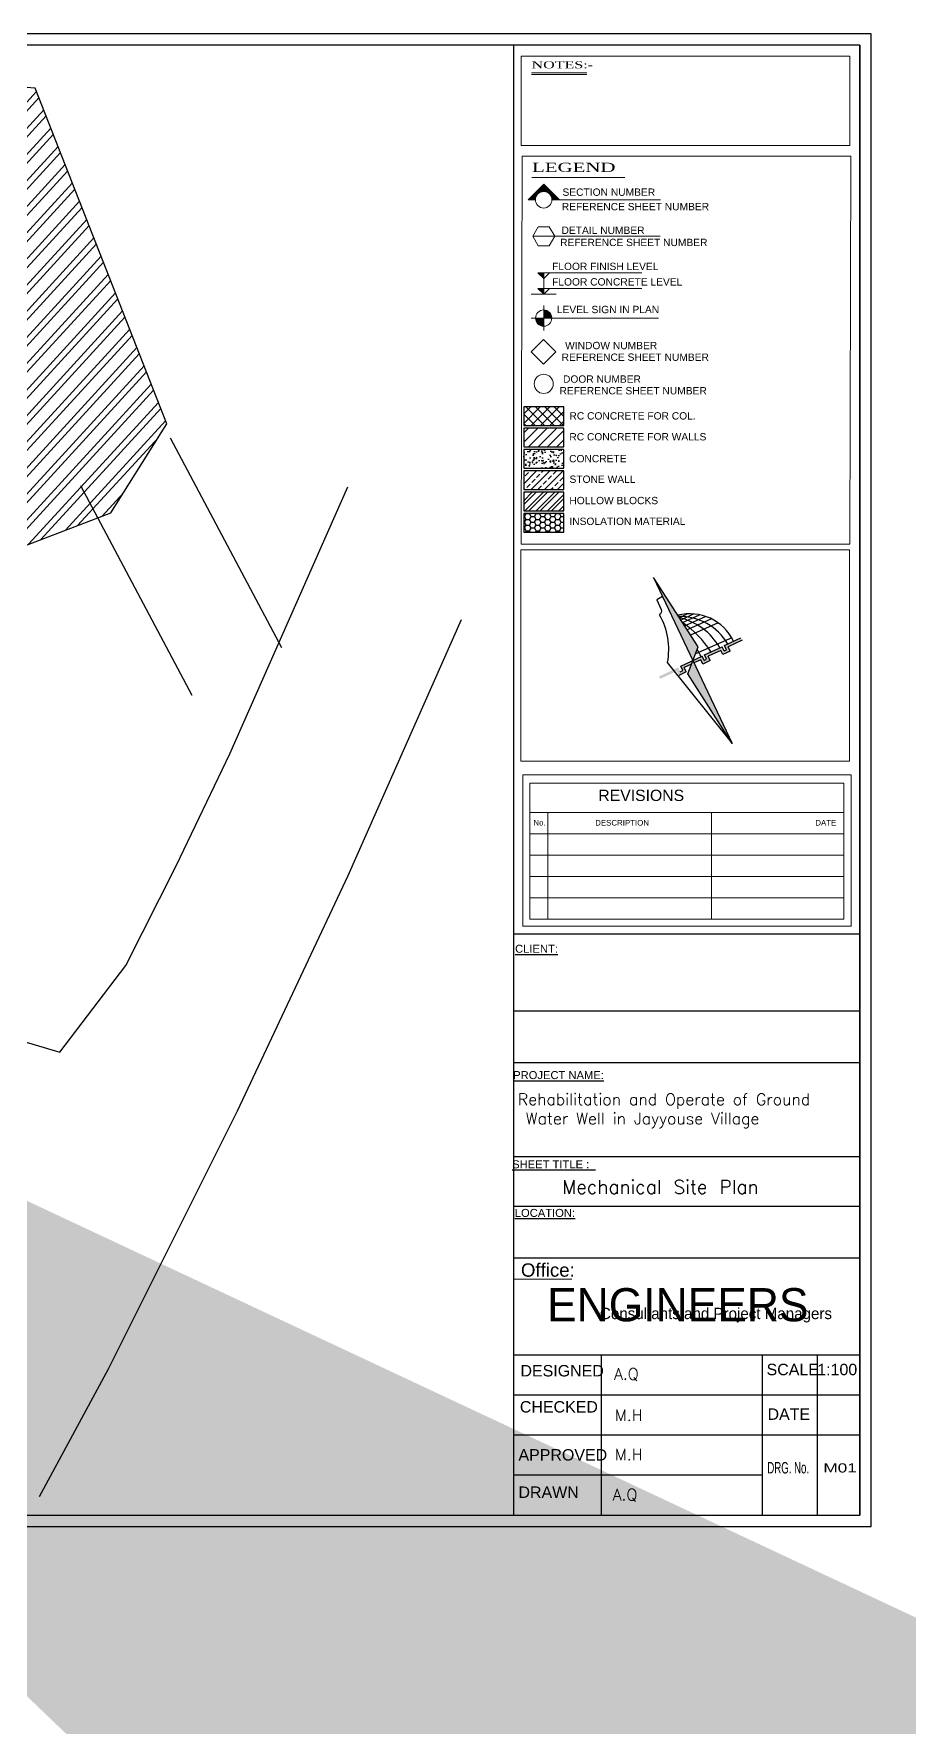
# Model space of a CAD drawing. Header units: inches. Extents: x 191440 to 383551, y 141411 to 284946.
# Drawn here: x 191682.69 to 191705.85, y 141615.09 to 141659.9 of the extents above; entities that cross this region are included whole.
import ezdxf
from ezdxf.enums import TextEntityAlignment as Align

# ---------------------------------------------------------------- set-up
doc = ezdxf.new("R2010")
doc.units = ezdxf.units.IN
doc.header["$MEASUREMENT"] = 0
for name, color, linetype in [('AS', 3, 'Continuous'), ('dim-f', 8, 'Continuous'), ('HOME', 8, 'Continuous'), ('I - Outline', 60, 'Continuous'), ('Sanitary', 6, 'Continuous'), ('VP', 7, 'Continuous')]:
    doc.layers.add(name, color=color, linetype=linetype)
doc.styles.add('5MM', font='simplex.shx', dxfattribs={"height": 1.25})
doc.styles.add('ROMAND10', font='ROMAND.shx', dxfattribs={"height": 0.2})
doc.styles.add('ROMANS', font='romans', dxfattribs={"height": 1})
doc.styles.add('ROMANT', font='romantic.ttf', dxfattribs={"height": 20})
doc.styles.get("Standard").update_dxf_attribs({"font": 'txt.shx', "height": 0.2})
doc.styles.add('STYLE7', font='swissi.ttf')
doc.dimstyles.new('osama', dxfattribs={"dimtxt": 50, "dimasz": 45, "dimexe": 0.18, "dimexo": 0.0625, "dimgap": 0.2, "dimtad": 0, "dimdec": 0, "dimzin": 0, "dimdsep": 46, "dimtxsty": 'ROMANS', "dimcen": 0, "dimse1": 1, "dimse2": 1, "dimclrd": 3, "dimclre": 3, "dimclrt": 5, "dimadec": 0, "dimazin": 0, "dimtfac": 0.6, "dimtdec": 0, "dimtmove": 2, "dimatfit": 3, "dimfxl": 1, "dimtolj": 1, "dimtzin": 0, "dimarcsym": 0})

# ---------------------------------------------------------------- blocks, each defined once
blk = doc.blocks.new('engineers')
at = {"layer": 'dim-f', "char_height": 1.25, "attachment_point": 1, "style": '5MM'}
for s, width, insert in [('\\pt0.5;{\\fGill Sans MT|b0|i0|c0|p34;\\H1.08x;\\C30;\\c2254834;ENGINEERS\\P\\ptz;   \\P\\H0.92593x;  }', 116.5, (16.033, 18.44)), ('{\\fGill Sans MT|b0|i0|c0|p34;\\H1.08x;\\C152;\\c12285479; \\H0.34074x;Consultants and Project Managers}', 11.50217, (17.683, 17.64))]:
    blk.add_mtext_dynamic_manual_height_columns(s, width=width, gutter_width=6.25, heights=[0], dxfattribs=dict(at, insert=insert))
blk = doc.blocks.new('A$C18BE6784')
h = blk.add_hatch(color=1)
h.paths.add_polyline_path([(0, 10.195), (0, 5.097), (0, 5.097), (0.583, 5.652)])
h.paths.add_polyline_path([(0, 5.097), (-0.569, 4.555), (0, 0)])
h = blk.add_hatch(color=1)
h.paths.add_polyline_path([(0, 10.195), (0, 5.097), (0, 5.097), (0.583, 5.652)])
h.paths.add_polyline_path([(0, 5.097), (-0.569, 4.555), (0, 0)])
h = blk.add_hatch(color=3)
h.paths.add_polyline_path([(2.953, 5.097), (1.953, 5.097), (1.953, 4.835), (1.794, 4.835), (1.794, 5.097), (0.725, 5.097), (0.725, 4.835), (0.566, 4.835), (0.566, 5.097), (0, 5.097), (0, 5.097), (0, 4.946), (0.412, 4.946), (0.412, 4.684), (0.874, 4.684), (0.874, 4.946), (1.64, 4.946), (1.64, 4.684), (2.103, 4.684), (2.103, 4.946), (2.953, 4.946)])
h.paths.add_polyline_path([(0, 5.097), (0, 5.097), (-0.745, 5.097), (-0.745, 4.835), (-0.904, 4.835), (-0.904, 5.097), (-1.216, 5.097), (-1.18, 4.946), (-1.058, 4.946), (-1.058, 4.684), (-0.596, 4.684), (-0.596, 4.946), (-0.158, 4.946)])
h.paths.add_polyline_path([(-1.216, 5.097), (-2.075, 5.097), (-2.075, 4.946), (-1.18, 4.946)])
h = blk.add_hatch(color=3)
h.paths.add_polyline_path([(2.953, 5.097), (1.953, 5.097), (1.953, 4.835), (1.794, 4.835), (1.794, 5.097), (0.725, 5.097), (0.725, 4.835), (0.566, 4.835), (0.566, 5.097), (0, 5.097), (0, 5.097), (0, 4.946), (0.412, 4.946), (0.412, 4.684), (0.874, 4.684), (0.874, 4.946), (1.64, 4.946), (1.64, 4.684), (2.103, 4.684), (2.103, 4.946), (2.953, 4.946)])
h.paths.add_polyline_path([(0, 5.097), (0, 5.097), (-0.745, 5.097), (-0.745, 4.835), (-0.904, 4.835), (-0.904, 5.097), (-1.216, 5.097), (-1.18, 4.946), (-1.058, 4.946), (-1.058, 4.684), (-0.596, 4.684), (-0.596, 4.946), (-0.158, 4.946)])
h.paths.add_polyline_path([(-1.216, 5.097), (-2.075, 5.097), (-2.075, 4.946), (-1.18, 4.946)])
for p, q in [((0.832, 7.569), (0.339, 7.556)), ((0.832, 7.569), (0.339, 7.556)), ((1.162, 7.407), (0.358, 7.407)), ((1.162, 7.407), (0.358, 7.407)), ((0.379, 7.246), (1.416, 7.239)), ((0.379, 7.246), (1.416, 7.239)), ((0.406, 7.032), (1.685, 7.011)), ((0.406, 7.032), (1.685, 7.011)), ((1.93, 6.739), (0.439, 6.773)), ((1.93, 6.739), (0.439, 6.773)), ((2.162, 6.392), (0.483, 6.43)), ((2.162, 6.392), (0.483, 6.43)), ((2.498, 5.307), (0.293, 5.376)), ((2.498, 5.307), (0.293, 5.376))]:
    blk.add_line(p, q)
at = {"color": 3}
for p, q in [((-0.904, 4.835), (-0.745, 4.835)), ((-0.904, 4.835), (-0.745, 4.835)), ((-0.745, 5.097), (0.566, 5.097)), ((-0.745, 4.835), (-0.745, 5.097)), ((-0.745, 5.097), (0.566, 5.097)), ((-0.745, 4.835), (-0.745, 5.097)), ((-0.158, 4.946), (-0.596, 4.946)), ((-0.596, 4.684), (-0.596, 4.946)), ((-0.158, 4.946), (-0.596, 4.946)), ((-0.596, 4.684), (-0.596, 4.946)), ((0.412, 4.946), (0, 4.946)), ((0.412, 4.946), (0, 4.946)), ((0.412, 4.684), (0.412, 4.946)), ((0.412, 4.684), (0.412, 4.946)), ((0.566, 4.835), (0.566, 5.097)), ((0.566, 4.835), (0.566, 5.097)), ((0.566, 4.835), (0.725, 4.835)), ((0.566, 4.835), (0.725, 4.835)), ((0.725, 5.097), (1.794, 5.097)), ((0.725, 4.835), (0.725, 5.097)), ((0.725, 5.097), (1.794, 5.097)), ((0.725, 4.835), (0.725, 5.097)), ((1.64, 4.946), (0.874, 4.946)), ((0.874, 4.684), (0.874, 4.946)), ((1.64, 4.946), (0.874, 4.946)), ((0.874, 4.684), (0.874, 4.946)), ((1.64, 4.684), (1.64, 4.946)), ((1.64, 4.684), (1.64, 4.946)), ((1.794, 4.835), (1.794, 5.097)), ((1.794, 4.835), (1.794, 5.097)), ((1.794, 4.835), (1.953, 4.835)), ((1.794, 4.835), (1.953, 4.835)), ((1.953, 5.097), (2.953, 5.097)), ((1.953, 4.835), (1.953, 5.097)), ((1.953, 5.097), (2.953, 5.097)), ((1.953, 4.835), (1.953, 5.097)), ((2.953, 4.946), (2.103, 4.946)), ((2.103, 4.684), (2.103, 4.946)), ((2.953, 4.946), (2.103, 4.946)), ((2.103, 4.684), (2.103, 4.946)), ((-0.596, 4.684), (-1.058, 4.684)), ((-0.596, 4.684), (-1.058, 4.684)), ((0.874, 4.684), (0.412, 4.684)), ((0.874, 4.684), (0.412, 4.684)), ((2.103, 4.684), (1.64, 4.684)), ((2.103, 4.684), (1.64, 4.684))]:
    blk.add_line(p, q, dxfattribs=at)
at = {"color": 1}
blk.add_lwpolyline([(0, 10.195), (0, 0), (-0.569, 4.555), (0.583, 5.652), (0, 10.195)], dxfattribs=at)
blk.add_lwpolyline([(0, 10.195), (0, 0), (-0.569, 4.555), (0.583, 5.652), (0, 10.195)], dxfattribs=at)
blk.add_lwpolyline([(0, 9.034), (-0.378, 8.997), (-0.378, 8.399, -0.373571), (-0.594, 8.194, -0.17897), (-1.337, 5.604), (0, 0)], format="xyb")
blk.add_lwpolyline([(0, 9.034), (-0.378, 8.997), (-0.378, 8.399, -0.373571), (-0.594, 8.194, -0.17897), (-1.337, 5.604), (0, 0)], format="xyb")
for centre, radius, start, end in [((-0.197, 5.067), 2.705, 0.64029, 79.04621), ((-0.197, 5.067), 2.705, 0.64029, 79.04621), ((-0.926, 4.825), 3.084, 5.05852, 66.01702), ((-0.926, 4.825), 3.084, 5.05852, 66.01702), ((-1.772, 4.849), 3.433, 4.14076, 52.06066), ((-1.772, 4.849), 3.433, 4.14076, 52.06066), ((-4.358, 4.433), 5.509, 6.92812, 30.71525), ((-4.358, 4.433), 5.509, 6.92812, 30.71525), ((-9.094, 4.766), 9.612, 1.97731, 4.73572), ((-9.094, 4.766), 9.612, 1.97731, 4.73572)]:
    blk.add_arc(centre, radius, start, end)

msp = doc.modelspace()

# ---------------------------------------------------------------- hatches: boundary and pattern name
at = {"layer": 'HOME'}
h = msp.add_hatch(dxfattribs=at)
h.set_pattern_fill('ANSI32', color=256, scale=0.049, angle=2.519415)
h.set_pattern_definition([(47.5194149, (46164.98056, -43362.0204), (-0.344212591, 0.3151982199), []), (47.5194149, (46165.20036, -43362.01074), (-0.344212591, 0.3151982199), [])])
h.paths.add_polyline_path([(191673.24496, 141656.12445), (191672.92438, 141655.94583), (191672.61168, 141656.50705), (191669.34544, 141654.85441), (191670.69371, 141652.18973), (191669.29954, 141651.48431), (191671.78202, 141646.57801), (191674.06793, 141647.67856), (191675.32322, 141645.07125), (191678.03268, 141644.67071), (191684.72517, 141647.2257), (191686.20301, 141649.57878), (191682.72374, 141658.4663), (191680.33118, 141658.63682), (191678.98868, 141657.9419), (191678.71637, 141658.46797)])
at = {"layer": 'I - Outline'}
h = msp.add_hatch(dxfattribs=at)
h.set_pattern_fill('ANSI37', color=8, scale=1.411978)
h.set_pattern_definition([(45, (190793.32557, 141623.1314), (-0.124802422, 0.124802422), []), (135, (190793.32557, 141623.1314), (-0.124802422, -0.124802422), [])])
h.paths.add_polyline_path([(191696.70924, 141650.02959), (191695.65025, 141650.02959), (191695.65025, 141649.5354), (191696.70924, 141649.5354)])
h = msp.add_hatch(dxfattribs=at)
h.set_pattern_fill('ANSI31', color=8, scale=1.411978)
h.set_pattern_definition([(45, (190793.32557, 141623.1314), (-0.124802422, 0.124802422), [])])
h.paths.add_polyline_path([(191696.70924, 141648.97061), (191696.70924, 141649.4648), (191695.65025, 141649.4648), (191695.65025, 141648.97061)])
h = msp.add_hatch(dxfattribs=at)
h.set_pattern_fill('AR-CONC', color=8, scale=0.042359)
h.set_pattern_definition([(50, (190793.32557, 141623.1314), (0.30382673, -0.026581394), [0.03176951, -0.34946461]), (355, (190793.32557, 141623.1314), (-0.05877416, 0.31862367), [0.02541561, -0.27957169]), (100.451444, (190793.3509, 141623.1292), (0.24505257, 0.29204228), [0.02699993, -0.29699922]), (46.1842, (190793.32557, 141623.21612), (0.45207645, -0.07011289), [0.04765426, -0.52419691]), (96.635635, (190793.36324, 141623.2103), (0.3959167, 0.41263027), [0.04049992, -0.44549908]), (351.184164, (190793.32557, 141623.2161), (0.3959167, 0.41263027), [0.03812341, -0.41935753]), (21, (190793.36793, 141623.19494), (0.25284593, -0.17054673), [0.03176951, -0.34946461]), (326, (190793.36793, 141623.19494), (0.10306678, 0.30716882), [0.02541561, -0.27957169]), (71.451445, (190793.389, 141623.18073), (0.35591271, 0.13662209), [0.02699993, -0.29699922]), (37.5, (190793.32557, 141623.1314), (0.005150835, 0.141011662), [0, -0.27618294, 0, -0.283807623, 0, -0.28063067]), (7.5, (190793.32557, 141623.1314), (0.111434537, 0.167070224), [0, -0.161812704, 0, -0.269829038, 0, -0.10695735]), (327.5, (190793.23111, 141623.1314), (0.226123696, -0.009554096), [0, -0.105898367, 0, -0.330402904, 0, -0.438419238]), (317.5, (190793.18875, 141623.1314), (0.24703385, 0.042403816), [0, -0.137667877, 0, -0.219421416, 0, -0.3113412])])
h.paths.add_polyline_path([(191696.70924, 141648.90001), (191695.65025, 141648.90001), (191695.65025, 141648.40581), (191696.70924, 141648.40581)])
h = msp.add_hatch(dxfattribs=at)
h.set_pattern_fill('ANSI33', color=8, scale=0.988385)
h.set_pattern_definition([(45, (190793.32557, 141623.1314), (-0.17472339, 0.17472339), []), (45, (190793.5003, 141623.1314), (-0.17472339, 0.17472339), [0.123548094, -0.061774047])])
h.paths.add_polyline_path([(191696.70924, 141648.33522), (191695.65025, 141648.33522), (191695.65025, 141647.84102), (191696.70924, 141647.84102)])
h = msp.add_hatch(dxfattribs=at)
h.set_pattern_fill('ANSI32', color=8, scale=0.564791)
h.set_pattern_definition([(45, (190793.32557, 141623.1314), (-0.149762906, 0.149762906), []), (45, (190793.42541, 141623.1314), (-0.149762906, 0.149762906), [])])
h.paths.add_polyline_path([(191696.70924, 141647.77042), (191695.65025, 141647.77042), (191695.65025, 141647.27623), (191696.70924, 141647.27623)])
h = msp.add_hatch(dxfattribs=at)
h.set_pattern_fill('HONEY', color=8, scale=0.705989)
h.set_pattern_definition([(0, (190793.32557, 141623.131404), (0.132372958, 0.076425563), [0.088248639, -0.176497278]), (120, (190793.32557, 141623.131404), (-0.132372958, 0.076425563), [0.088248639, -0.176497278]), (60, (190793.32557, 141623.131404), (0, 0.152851126), [-0.176497278, 0.088248639])])
h.paths.add_polyline_path([(191696.70924, 141647.20563), (191695.65025, 141647.20563), (191695.65025, 141646.71144), (191696.70924, 141646.71144)])

# ---------------------------------------------------------------- linework, layer by layer
msp.add_lwpolyline([(191704.84572, 141659.90065), (191647.34572, 141659.90065), (191647.34572, 141620.40065), (191704.84572, 141620.40065), (191704.84572, 141659.90065)])
msp.add_lwpolyline([(191704.54572, 141659.60065), (191647.64572, 141659.60065), (191647.64572, 141620.70065), (191704.54572, 141620.70065)], close=True)
at = {"layer": 'AS', "flags": 128}
for points, elevation in [([(191669.77669, 141621.18763), (191670.85845, 141621.50791), (191675.36694, 141622.66522), (191675.98326, 141623.60422), (191677.01735, 141625.96796), (191680.09877, 141633.9201), (191683.37319, 141632.94833), (191685.12038, 141635.24512), (191686.45288, 141637.87924), (191687.86964, 141640.85039), (191690.99222, 141647.91248)], 220.765), ([(191693.99592, 141644.39111), (191690.99377, 141637.61759), (191688.06569, 141631.38986), (191684.6517, 141624.55818), (191682.82933, 141621.18763)], 222.79)]:
    msp.add_lwpolyline(points, dxfattribs=dict(at, elevation=elevation))
at = {"layer": 'HOME'}
for p, q in [((191686.29107, 141649.20642), (191689.24007, 141643.66296)), ((191683.91956, 141647.94483), (191686.86857, 141642.40137))]:
    msp.add_line(p, q, dxfattribs=at)
at = {"layer": 'HOME', "elevation": 224.542, "flags": 128}
msp.add_lwpolyline([(191682.72374, 141658.4663), (191680.33118, 141658.63682), (191678.98868, 141657.9419), (191678.71637, 141658.46797), (191673.24496, 141656.12445), (191672.92438, 141655.94583), (191672.61168, 141656.50705), (191669.34544, 141654.85441), (191670.69371, 141652.18973), (191669.29954, 141651.48431), (191671.78202, 141646.57801), (191674.06793, 141647.67856), (191675.32322, 141645.07125), (191678.03268, 141644.67071), (191684.72517, 141647.2257), (191686.20301, 141649.57878), (191682.72374, 141658.4663)], dxfattribs=at)
at = {"layer": 'I - Outline', "color": 7}
for p, q in [((191695.38213, 141620.70065), (191695.38273, 141659.60052)), ((191704.54572, 141659.60065), (191704.54572, 141620.70065)), ((191704.55251, 141636.07232), (191695.38165, 141636.0722)), ((191704.53601, 141634.03926), (191695.38304, 141634.03914)), ((191695.38243, 141632.67601), (191704.5534, 141632.67613)), ((191695.38243, 141632.67601), (191704.5534, 141632.67613)), ((191704.5457, 141630.17968), (191695.38225, 141630.17979)), ((191695.382, 141628.87283), (191704.5527, 141628.87295)), ((191704.55288, 141627.50252), (191695.38203, 141627.50239)), ((191695.38214, 141624.93874), (191704.55284, 141624.93886)), ((191697.69762, 141624.93877), (191697.6977, 141620.70065)), ((191701.95885, 141624.9388), (191701.95893, 141620.70065)), ((191703.41613, 141624.93885), (191703.41621, 141620.70065)), ((191695.38215, 141623.87975), (191704.55285, 141623.87988)), ((191695.38217, 141622.82077), (191704.55287, 141622.8209)), ((191695.38218, 141621.76179), (191701.95891, 141621.76191))]:
    msp.add_line(p, q, dxfattribs=at)
at = {"layer": 'I - Outline', "color": 8, "lineweight": 0}
for p, q in [((191695.58249, 141656.94823), (191695.58273, 141659.30681)), ((191695.58273, 141659.30681), (191704.27464, 141659.30692)), ((191704.27464, 141659.30692), (191704.27441, 141656.94834)), ((191695.85212, 141658.87115), (191697.31514, 141658.87118)), ((191695.85212, 141658.82299), (191697.31514, 141658.82302)), ((191704.27441, 141656.94834), (191695.58249, 141656.94823)), ((191695.58268, 141646.39552), (191695.61083, 141656.66583)), ((191695.61083, 141656.66583), (191704.30275, 141656.66595)), ((191704.30275, 141656.66595), (191704.2746, 141646.39564)), ((191695.86205, 141656.1011), (191698.32482, 141656.10114)), ((191696.10907, 141655.71787), (191696.04234, 141655.7846)), ((191696.14702, 141655.72667), (191696.06571, 141655.80798)), ((191696.07686, 141655.70436), (191696.17717, 141655.80468)), ((191696.25143, 141655.71575), (191696.17717, 141655.79001)), ((191696.23398, 141655.72125), (191696.30854, 141655.79581)), ((191696.26832, 141655.70884), (191696.33191, 141655.77244)), ((191695.95876, 141655.51034), (191695.76808, 141655.51034)), ((191695.80241, 141655.51034), (191695.78524, 141655.5275)), ((191695.84915, 141655.51034), (191695.80862, 141655.55087)), ((191695.8959, 141655.51034), (191695.83199, 141655.57425)), ((191695.94264, 141655.51034), (191695.85536, 141655.59762)), ((191695.96066, 141655.53907), (191695.87873, 141655.62099)), ((191695.88284, 141655.51034), (191695.98316, 141655.61066)), ((191695.96925, 141655.57722), (191695.9021, 141655.64437)), ((191695.98296, 141655.61026), (191695.92548, 141655.66774)), ((191695.92959, 141655.51034), (191695.96104, 141655.54179)), ((191696.0008, 141655.63917), (191695.94885, 141655.69111)), ((191696.02233, 141655.66438), (191695.97222, 141655.71448)), ((191696.04742, 141655.68604), (191695.99559, 141655.73786)), ((191696.07619, 141655.70401), (191696.01897, 141655.76123)), ((191696.14573, 141655.72649), (191696.17717, 141655.75793)), ((191696.19219, 141655.72825), (191696.17717, 141655.74326)), ((191696.29831, 141655.69209), (191696.35528, 141655.74907)), ((191696.32453, 141655.67157), (191696.37866, 141655.72569)), ((191696.34718, 141655.64747), (191696.40203, 141655.70232)), ((191696.36622, 141655.61976), (191696.4254, 141655.67895)), ((191696.38129, 141655.58809), (191696.44878, 141655.65558)), ((191696.45684, 141655.51035), (191696.38259, 141655.5846)), ((191696.39165, 141655.5517), (191696.47215, 141655.6322)), ((191696.4101, 141655.51035), (191696.39508, 141655.52537)), ((191699.26943, 141655.5104), (191696.3956, 141655.51035)), ((191696.39704, 141655.51035), (191696.49552, 141655.60883)), ((191696.44379, 141655.51035), (191696.5189, 141655.58546)), ((191696.49053, 141655.51035), (191696.54227, 141655.56209)), ((191696.53728, 141655.51035), (191696.56564, 141655.53871)), ((191696.58403, 141655.51035), (191696.58902, 141655.51534)), ((191696.03133, 141654.79554), (191695.88548, 141654.5429)), ((191699.26025, 141654.54296), (191695.88548, 141654.5429)), ((191695.88548, 141654.5429), (191696.03134, 141654.29026)), ((191696.32305, 141654.79554), (191696.03133, 141654.79554)), ((191696.46892, 141654.54291), (191696.32305, 141654.79554)), ((191696.32306, 141654.29027), (191696.46892, 141654.54291)), ((191696.03134, 141654.29026), (191696.32306, 141654.29027)), ((191696.02085, 141653.57477), (191698.76927, 141653.57482)), ((191696.17722, 141653.42473), (191696.02085, 141653.57477)), ((191696.02821, 141653.5677), (191696.03527, 141653.57477)), ((191696.03616, 141653.56007), (191696.05085, 141653.57477)), ((191696.04411, 141653.55244), (191696.06643, 141653.57477)), ((191696.05206, 141653.54481), (191696.08202, 141653.57477)), ((191696.06002, 141653.53718), (191696.0976, 141653.57477)), ((191696.06797, 141653.52955), (191696.11318, 141653.57477)), ((191696.07592, 141653.52192), (191696.12876, 141653.57477)), ((191696.08387, 141653.51429), (191696.14434, 141653.57477)), ((191696.09182, 141653.50666), (191696.15993, 141653.57477)), ((191696.09977, 141653.49903), (191696.17551, 141653.57477)), ((191696.10773, 141653.4914), (191696.17722, 141653.5609)), ((191696.11568, 141653.48377), (191696.17722, 141653.54531)), ((191696.12363, 141653.47614), (191696.17722, 141653.52973)), ((191696.17722, 141653.57477), (191696.17723, 141653.01318)), ((191696.17722, 141653.42473), (191696.33359, 141653.57477)), ((191696.02085, 141653.16322), (191698.76928, 141653.16327)), ((191696.17723, 141653.01318), (191696.02085, 141653.16322)), ((191696.02494, 141653.1593), (191696.02886, 141653.16322)), ((191696.03289, 141653.15167), (191696.04444, 141653.16322)), ((191696.04084, 141653.14404), (191696.06002, 141653.16322)), ((191696.04879, 141653.13641), (191696.0756, 141653.16322)), ((191696.05675, 141653.12878), (191696.09119, 141653.16322)), ((191696.0647, 141653.12115), (191696.10677, 141653.16322)), ((191696.07265, 141653.11352), (191696.12235, 141653.16322)), ((191696.0806, 141653.10589), (191696.13793, 141653.16322)), ((191696.08855, 141653.09826), (191696.15351, 141653.16322)), ((191696.09651, 141653.09063), (191696.16909, 141653.16322)), ((191696.10446, 141653.083), (191696.17722, 141653.15577)), ((191696.11241, 141653.07537), (191696.17722, 141653.14019)), ((191696.12036, 141653.06774), (191696.17722, 141653.1246)), ((191696.12831, 141653.06011), (191696.17722, 141653.10902)), ((191696.13158, 141653.46851), (191696.17722, 141653.51415)), ((191696.13627, 141653.05248), (191696.17723, 141653.09344)), ((191696.13953, 141653.46088), (191696.17722, 141653.49857)), ((191696.14749, 141653.45325), (191696.17722, 141653.48299)), ((191696.15544, 141653.44562), (191696.17722, 141653.46741)), ((191696.16339, 141653.43799), (191696.17722, 141653.45182)), ((191696.17134, 141653.43036), (191696.17722, 141653.43624)), ((191696.17723, 141653.01318), (191696.33359, 141653.16322)), ((191695.84617, 141653.01317), (191696.50828, 141653.01318)), ((191696.14422, 141653.04485), (191696.17723, 141653.07786)), ((191696.15217, 141653.03722), (191696.17723, 141653.06228)), ((191696.16012, 141653.02959), (191696.17723, 141653.0467)), ((191696.16807, 141653.02196), (191696.17723, 141653.03111)), ((191696.17603, 141653.01433), (191696.17723, 141653.01553)), ((191696.17723, 141652.70977), (191696.17725, 141652.04765)), ((191695.84618, 141652.3787), (191699.21185, 141652.37877)), ((191695.9631, 141652.3651), (191695.97671, 141652.3787)), ((191695.96448, 141652.35089), (191695.99229, 141652.3787)), ((191695.96666, 141652.33749), (191696.00787, 141652.3787)), ((191695.96955, 141652.3248), (191696.02345, 141652.37871)), ((191695.97306, 141652.31273), (191696.03903, 141652.37871)), ((191695.97714, 141652.30123), (191696.05462, 141652.37871)), ((191695.98175, 141652.29025), (191696.0702, 141652.37871)), ((191695.98684, 141652.27976), (191696.08578, 141652.37871)), ((191695.9924, 141652.26974), (191696.10136, 141652.37871)), ((191695.99839, 141652.26015), (191696.11694, 141652.37871)), ((191696.00481, 141652.25099), (191696.13252, 141652.37871)), ((191696.01165, 141652.24225), (191696.14811, 141652.37871)), ((191696.01889, 141652.23391), (191696.16369, 141652.37871)), ((191696.02653, 141652.22597), (191696.17724, 141652.37668)), ((191696.03458, 141652.21843), (191696.17724, 141652.3611)), ((191696.04302, 141652.21129), (191696.17724, 141652.34551)), ((191696.05188, 141652.20456), (191696.17724, 141652.32993)), ((191696.06115, 141652.19825), (191696.17724, 141652.31435)), ((191696.07085, 141652.19237), (191696.17724, 141652.29877)), ((191696.08099, 141652.18693), (191696.17724, 141652.28319)), ((191696.0916, 141652.18196), (191696.17724, 141652.2676)), ((191696.10271, 141652.17749), (191696.17724, 141652.25202)), ((191696.11436, 141652.17356), (191696.17724, 141652.23644)), ((191696.12658, 141652.1702), (191696.17724, 141652.22086)), ((191696.13945, 141652.16749), (191696.17724, 141652.20528)), ((191696.15305, 141652.1655), (191696.17724, 141652.1897)), ((191696.17723, 141652.57924), (191696.19084, 141652.59285)), ((191696.17724, 141652.56366), (191696.20505, 141652.59147)), ((191696.17724, 141652.54808), (191696.21844, 141652.58929)), ((191696.17724, 141652.5325), (191696.23114, 141652.5864)), ((191696.17724, 141652.51691), (191696.24321, 141652.58289)), ((191696.17724, 141652.50133), (191696.25471, 141652.57881)), ((191696.17724, 141652.48575), (191696.26569, 141652.5742)), ((191696.17724, 141652.47017), (191696.27618, 141652.56911)), ((191696.17724, 141652.45459), (191696.2862, 141652.56356)), ((191696.17724, 141652.439), (191696.29579, 141652.55756)), ((191696.17724, 141652.42342), (191696.30495, 141652.55114)), ((191696.17724, 141652.40784), (191696.31369, 141652.5443)), ((191696.17724, 141652.39226), (191696.32204, 141652.53706)), ((191696.17927, 141652.37871), (191696.32997, 141652.52942)), ((191696.19485, 141652.37871), (191696.33751, 141652.52138)), ((191696.21043, 141652.37871), (191696.34465, 141652.51293)), ((191696.22602, 141652.37871), (191696.35138, 141652.50408)), ((191696.2416, 141652.37871), (191696.35769, 141652.49481)), ((191696.25718, 141652.37871), (191696.36357, 141652.48511)), ((191696.27276, 141652.37871), (191696.36901, 141652.47496)), ((191696.28834, 141652.37871), (191696.37398, 141652.46435)), ((191696.30392, 141652.37871), (191696.37845, 141652.45324)), ((191696.31951, 141652.37871), (191696.38239, 141652.4416)), ((191696.33509, 141652.37871), (191696.38575, 141652.42937)), ((191696.35067, 141652.37871), (191696.38846, 141652.4165)), ((191696.36625, 141652.37871), (191696.39044, 141652.4029)), ((191696.38183, 141652.37871), (191696.39159, 141652.38847)), ((191696.17381, 141651.81603), (191695.8462, 141651.48841)), ((191696.16749, 141652.16436), (191696.17724, 141652.17411)), ((191696.50143, 141651.48842), (191696.17381, 141651.81603)), ((191695.8462, 141651.48841), (191696.17382, 141651.1608)), ((191696.17382, 141651.1608), (191696.50143, 141651.48842)), ((191704.2746, 141646.39564), (191695.58268, 141646.39552)), ((191695.57369, 141646.24885), (191704.26561, 141646.24896)), ((191695.57379, 141640.65257), (191695.57369, 141646.24885)), ((191704.26561, 141646.24896), (191704.26571, 141640.65269)), ((191704.26571, 141640.65269), (191695.57379, 141640.65257)), ((191695.62104, 141640.29034), (191704.31296, 141640.29045)), ((191695.62112, 141636.28591), (191695.62104, 141640.29034)), ((191704.31296, 141640.29045), (191704.31304, 141636.28603)), ((191695.81067, 141640.06632), (191704.12334, 141640.06643)), ((191695.81074, 141636.46995), (191695.81067, 141640.06632)), ((191704.12334, 141640.06643), (191704.12341, 141636.47006)), ((191695.81068, 141639.29542), (191704.12335, 141639.29553)), ((191696.28684, 141639.29543), (191696.28689, 141636.46996)), ((191700.61561, 141639.29551), (191700.61566, 141636.47005)), ((191695.81069, 141638.73033), (191704.12337, 141638.73044)), ((191695.8107, 141638.16524), (191704.12338, 141638.16535)), ((191695.81071, 141637.60014), (191704.12339, 141637.60025)), ((191695.81073, 141637.03505), (191704.1234, 141637.03516)), ((191704.31304, 141636.28603), (191695.62112, 141636.28591)), ((191704.12341, 141636.47006), (191695.81074, 141636.46995))]:
    msp.add_line(p, q, dxfattribs=at)
at = {"layer": 'I - Outline', "color": 8}
for p, q in [((191695.76808, 141655.51034), (191696.18104, 141655.92331)), ((191695.78935, 141655.51034), (191696.17717, 141655.89817)), ((191695.8361, 141655.51034), (191696.17717, 141655.85143)), ((191696.17717, 141655.74326), (191696.08908, 141655.83135)), ((191696.17717, 141655.79001), (191696.11246, 141655.85472)), ((191696.17717, 141655.83675), (191696.13583, 141655.8781)), ((191696.17717, 141655.8835), (191696.1592, 141655.90147)), ((191696.17717, 141655.72876), (191696.17717, 141655.91944)), ((191696.17717, 141655.89817), (191696.19167, 141655.91267)), ((191696.17717, 141655.85143), (191696.21504, 141655.8893)), ((191696.55033, 141655.51035), (191696.17717, 141655.8835)), ((191696.17717, 141655.80468), (191696.23842, 141655.86593)), ((191696.17717, 141655.75793), (191696.26179, 141655.84255)), ((191696.50359, 141655.51035), (191696.17717, 141655.83675)), ((191696.59401, 141655.51035), (191696.18104, 141655.92331)), ((191696.19409, 141655.72811), (191696.28516, 141655.81918))]:
    msp.add_line(p, q, dxfattribs=at)
at = {"layer": 'I - Outline', "color": 4}
msp.add_line((191695.38223, 141626.94373), (191696.92102, 141626.94862), dxfattribs=at)
at = {"layer": 'I - Outline', "color": 8}
for points in [[(191696.70924, 141650.02959), (191695.65025, 141650.02959), (191695.65025, 141649.5354), (191696.70924, 141649.5354)], [(191696.70924, 141649.4648), (191695.65025, 141649.4648), (191695.65025, 141648.97061), (191696.70924, 141648.97061)], [(191696.70924, 141648.90001), (191695.65025, 141648.90001), (191695.65025, 141648.40581), (191696.70924, 141648.40581)], [(191696.70924, 141648.33522), (191695.65025, 141648.33522), (191695.65025, 141647.84102), (191696.70924, 141647.84102)], [(191696.70924, 141647.77042), (191695.65025, 141647.77042), (191695.65025, 141647.27623), (191696.70924, 141647.27623)], [(191696.70924, 141647.20563), (191695.65025, 141647.20563), (191695.65025, 141646.71144), (191696.70924, 141646.71144)]]:
    msp.add_lwpolyline(points, close=True, dxfattribs=at)
at = {"layer": 'I - Outline', "color": 8, "lineweight": 0}
for centre, radius in [((191696.17718, 141655.51034), 0.21842), ((191696.17724, 141652.37871), 0.21457), ((191696.17727, 141650.63822), 0.25338)]:
    msp.add_circle(centre, radius, dxfattribs=at)

# ---------------------------------------------------------------- block references
at = {"layer": 'I - Outline'}
for name, p, xscale, yscale, zscale, rotation in [('A$C18BE6784', (191701.15979, 141641.12043), 0.4765426499250019, 0.4765426499250019, 0.4765426499250019, 25.27292007163545), ('engineers', (191685.83439, 141614.70803), 0.6506395646974747, 0.6506395646974747, 0.6506395646974747, 0.0010941101885149)]:
    msp.add_blockref(name, p, dxfattribs=dict(at, xscale=xscale, yscale=yscale, zscale=zscale, rotation=rotation))

# ---------------------------------------------------------------- texts
at = {"layer": 'I - Outline', "color": 7, "style": 'ROMANT', "width": 1.5}
for s, height, p in [('NOTES:-', 0.187366, (191695.85547, 141658.98778)), ('LEGEND', 0.243576, (191695.86943, 141656.24675))]:
    msp.add_text(s, height=height, rotation=0.001094, dxfattribs=at).set_placement(p)
at = {"layer": 'I - Outline', "color": 8, "lineweight": 0, "style": 'STYLE7'}
for s, height, p in [('SECTION NUMBER', 0.1939171, (191696.67358, 141655.61494)), ('REFERENCE SHEET NUMBER', 0.1939171, (191696.65545, 141655.23173)), ('REFERENCE SHEET NUMBER', 0.1939171, (191696.61223, 141654.28447)), ('DETAIL NUMBER', 0.1939171, (191696.64851, 141654.60584)), ('FLOOR FINISH LEVEL', 0.1939171, (191696.39845, 141653.65078)), ('FLOOR CONCRETE LEVEL', 0.1939171, (191696.39866, 141653.24079)), ('LEVEL SIGN IN PLAN', 0.1939171, (191696.52347, 141652.50942)), ('WINDOW NUMBER', 0.1939171, (191696.74349, 141651.55582)), ('REFERENCE SHEET NUMBER', 0.1939171, (191696.65055, 141651.24728)), ('DOOR NUMBER', 0.1939171, (191696.68767, 141650.66829)), ('REFERENCE SHEET NUMBER', 0.1939171, (191696.59472, 141650.35975)), ('RC CONCRETE FOR COL.', 0.1939171, (191696.85759, 141649.69422)), ('RC CONCRETE FOR WALLS', 0.1939171, (191696.85517, 141649.14113)), ('CONCRETE', 0.193917, (191696.84929, 141648.56237)), ('STONE WALL', 0.193917, (191696.85928, 141648.0179)), ('HOLLOW BLOCKS', 0.1939171, (191696.85601, 141647.45308)), ('INSOLATION MATERIAL', 0.1939171, (191696.85602, 141646.90414))]:
    msp.add_text(s, height=height, rotation=0.001094, dxfattribs=at).set_placement(p)
at = {"layer": 'I - Outline', "color": 4, "style": 'STYLE7'}
for s, height, p in [('REVISIONS', 0.298334, (191697.62273, 141639.59872)), ('No.', 0.149167, (191695.9049, 141638.94998)), ('DESCRIPTION', 0.149167, (191697.53957, 141638.94809)), ('DATE', 0.149167, (191703.36448, 141638.9483)), ('Office:', 0.352995, (191695.57453, 141627.00873)), ('DESIGNED', 0.302446, (191695.56167, 141624.36914)), ('SCALE', 0.302446, (191702.07475, 141624.40218)), ('1:100', 0.302446, (191703.41613, 141624.40218)), ('CHECKED', 0.302446, (191695.54592, 141623.4138)), ('DATE', 0.302446, (191702.10037, 141623.22066)), ('APPROVED', 0.302446, (191695.50906, 141622.14302)), ('DRAWN', 0.302446, (191695.50906, 141621.15463))]:
    msp.add_text(s, height=height, rotation=0.001094, dxfattribs=at).set_placement(p)
for s, height, p in [('%%UCLIENT:', 0.211797, (191695.98716, 141635.58267)), ('%%UPROJECT NAME:', 0.2117967, (191696.56912, 141632.23869)), ('%%USHEET TITLE :  ', 0.2117967, (191696.44455, 141629.87809)), ('%%ULOCATION:', 0.2117967, (191696.20955, 141628.59103))]:
    msp.add_text(s, height=height, rotation=0.001094, dxfattribs=at).set_placement(p, align=Align.CENTER)
for s, height, width, p, p2 in [('DRG. No.', 0.302446, 0.621053, (191702.09582, 141621.8019), (191703.19873, 141621.80192)), ('M01', 0.241957, 1.351658, (191703.57867, 141621.82776), (191704.461, 141621.82778))]:
    msp.add_text(s, height=height, rotation=0.001094, dxfattribs=dict(at, width=width)).set_placement(p, p2, align=Align.FIT)
at = {"layer": 'VP', "attachment_point": 1, "style": 'ROMAND10'}
for s, insert, char_height, width in [('Rehabilitation and Operate of Ground\\P Water Well in Jayyouse Village', (191695.49309, 141631.85534), 0.3049873, 17.6130163), ('A.Q', (191698.03623, 141624.58711), 0.304987, 0.7472189), ('M.H\\P', (191698.0623, 141623.49532), 0.304987, 0.7472189), ('M.H\\P', (191698.0623, 141622.4555), 0.304987, 0.7472189), ('A.Q', (191698.00201, 141621.39305), 0.304987, 0.7472189)]:
    msp.add_mtext(s, dxfattribs=dict(at, insert=insert, char_height=char_height, width=width))
at = {"layer": 'VP', "insert": (191699.2661, 141629.20588), "char_height": 0.36, "attachment_point": 8}
msp.add_mtext_dynamic_manual_height_columns('Mechanical Site Plan', width=506.4403967, gutter_width=1, heights=[0], dxfattribs=at)

# ---------------------------------------------------------------- leaders
at = {"layer": 'Sanitary', "ltscale": 0.5}
msp.add_leader([(191655.73675, 141641.56559), (191656.93689, 141640.74214), (191657.39899, 141640.69028)], dimstyle='osama', override={"dimasz": 100, "dimgap": 0.09}, dxfattribs=at)

doc.saveas('drawing.dxf')
